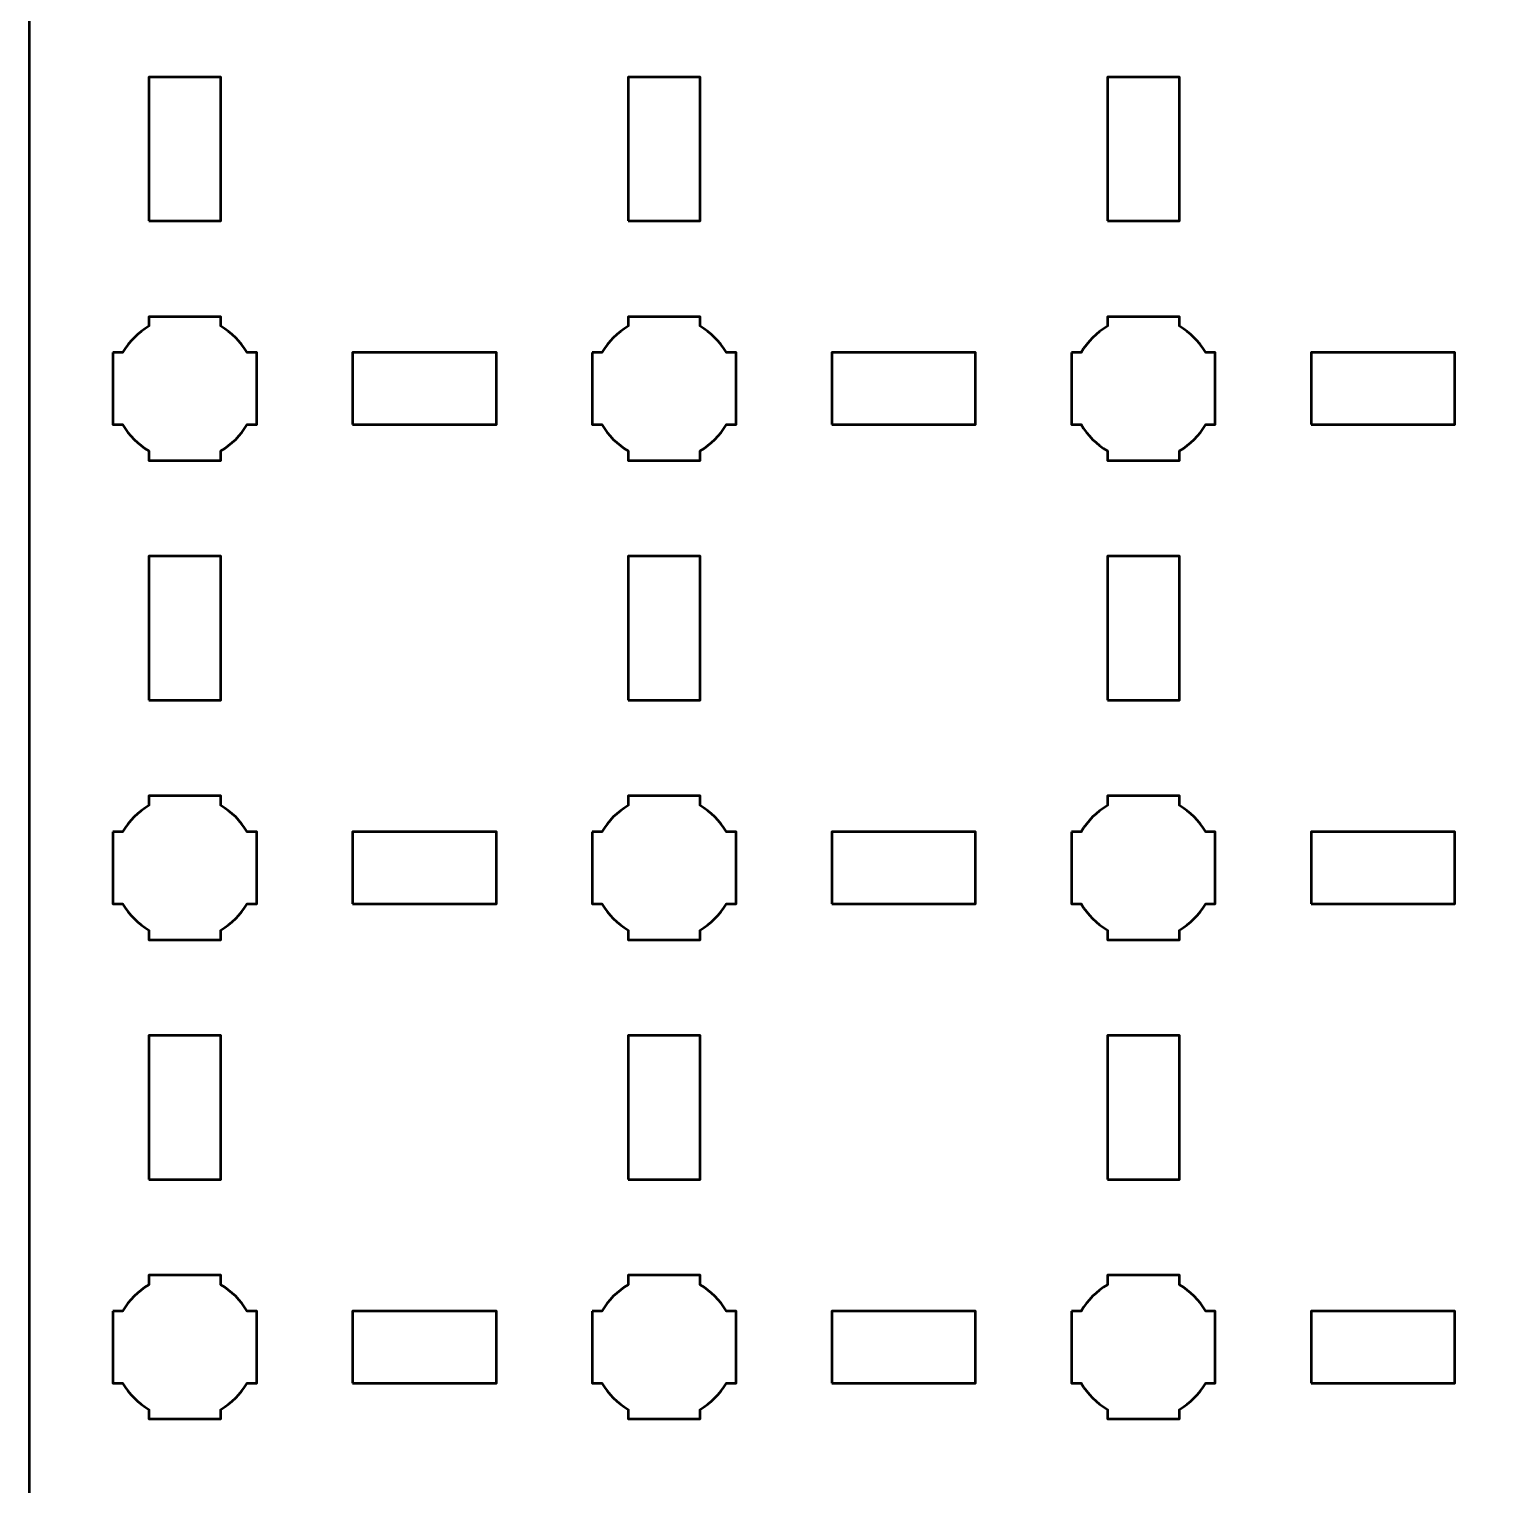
# Model space of a CAD drawing. Header units: centimetres. Extents: x -35.1 to 14.2, y -39.5 to 9.8.
# Drawn here: x -35.15 to -29.07, y -33.42 to -27.35 of the extents above; entities that cross this region are included whole.
import ezdxf

# ---------------------------------------------------------------- set-up
doc = ezdxf.new("R2010")
doc.units = ezdxf.units.CM
doc.header["$MEASUREMENT"] = 0
doc.layers.add('Layer 1', color=7, linetype='Continuous')

msp = doc.modelspace()

# ---------------------------------------------------------------- linework, layer by layer
at = {"layer": 'Layer 1', "color": 250, "lineweight": 53}
for points in [[(-34.65, -28.15), (-34.35, -28.15), (-34.35, -27.55), (-34.65, -27.55), (-34.65, -28.15)], [(-32.65, -28.15), (-32.35, -28.15), (-32.35, -27.55), (-32.65, -27.55), (-32.65, -28.15)], [(-30.65, -28.15), (-30.35, -28.15), (-30.35, -27.55), (-30.65, -27.55), (-30.65, -28.15)], [(-33.8, -29), (-33.2, -29), (-33.2, -28.7), (-33.8, -28.7), (-33.8, -29)], [(-31.8, -29), (-31.2, -29), (-31.2, -28.7), (-31.8, -28.7), (-31.8, -29)], [(-29.8, -29), (-29.2, -29), (-29.2, -28.7), (-29.8, -28.7), (-29.8, -29)], [(-34.65, -30.15), (-34.35, -30.15), (-34.35, -29.55), (-34.65, -29.55), (-34.65, -30.15)], [(-32.65, -30.15), (-32.35, -30.15), (-32.35, -29.55), (-32.65, -29.55), (-32.65, -30.15)], [(-30.65, -30.15), (-30.35, -30.15), (-30.35, -29.55), (-30.65, -29.55), (-30.65, -30.15)], [(-33.8, -31), (-33.2, -31), (-33.2, -30.7), (-33.8, -30.7), (-33.8, -31)], [(-31.8, -31), (-31.2, -31), (-31.2, -30.7), (-31.8, -30.7), (-31.8, -31)], [(-29.8, -31), (-29.2, -31), (-29.2, -30.7), (-29.8, -30.7), (-29.8, -31)], [(-34.65, -32.15), (-34.35, -32.15), (-34.35, -31.55), (-34.65, -31.55), (-34.65, -32.15)], [(-32.65, -32.15), (-32.35, -32.15), (-32.35, -31.55), (-32.65, -31.55), (-32.65, -32.15)], [(-30.65, -32.15), (-30.35, -32.15), (-30.35, -31.55), (-30.65, -31.55), (-30.65, -32.15)], [(-33.8, -33), (-33.2, -33), (-33.2, -32.7), (-33.8, -32.7), (-33.8, -33)], [(-31.8, -33), (-31.2, -33), (-31.2, -32.7), (-31.8, -32.7), (-31.8, -33)], [(-29.8, -33), (-29.2, -33), (-29.2, -32.7), (-29.8, -32.7), (-29.8, -33)]]:
    msp.add_lwpolyline(points, close=True, dxfattribs=at)
msp.add_open_spline([(-35.15, -39), (-35.15, -39), (-35.15, 9.3), (-35.15, 9.3), (-35.15, 9.3), (-35.15, 9.57609), (-34.92609, 9.8), (-34.65, 9.8), (-34.65, 9.8), (-34.65, 9.8), (13.65, 9.8), (13.65, 9.8), (13.65, 9.8), (13.92609, 9.8), (14.15, 9.57609), (14.15, 9.3), (14.15, 9.3), (14.15, 9.3), (14.15, -39), (14.15, -39), (14.15, -39), (14.15, -39.27609), (13.92609, -39.5), (13.65, -39.5), (13.65, -39.5), (13.65, -39.5), (-34.65, -39.5), (-34.65, -39.5), (-34.65, -39.5), (-34.92609, -39.5), (-35.15, -39.27609), (-35.15, -39)], degree=3, knots=[0, 0, 0, 0, 0.125, 0.125, 0.125, 0.125, 0.25, 0.25, 0.25, 0.25, 0.375, 0.375, 0.375, 0.375, 0.5, 0.5, 0.5, 0.5, 0.625, 0.625, 0.625, 0.625, 0.75, 0.75, 0.75, 0.75, 0.875, 0.875, 0.875, 0.875, 1, 1, 1, 1], dxfattribs=at)
at = {"layer": 'Layer 1', "lineweight": 53}
for points in [[(-34.8, -28.7), (-34.8, -28.7), (-34.75985, -28.7), (-34.75985, -28.7), (-34.75985, -28.7), (-34.7335, -28.65447), (-34.69553, -28.6165), (-34.65, -28.59015), (-34.65, -28.59015), (-34.65, -28.59015), (-34.65, -28.55), (-34.65, -28.55), (-34.65, -28.55), (-34.65, -28.55), (-34.5, -28.55), (-34.5, -28.55), (-34.5, -28.55), (-34.5, -28.55), (-34.35, -28.55), (-34.35, -28.55), (-34.35, -28.55), (-34.35, -28.55), (-34.35, -28.59015), (-34.35, -28.59015), (-34.35, -28.59015), (-34.30447, -28.6165), (-34.2665, -28.65447), (-34.24015, -28.7), (-34.24015, -28.7), (-34.24015, -28.7), (-34.2, -28.7), (-34.2, -28.7), (-34.2, -28.7), (-34.2, -28.7), (-34.2, -28.85), (-34.2, -28.85), (-34.2, -28.85), (-34.2, -28.85), (-34.2, -29), (-34.2, -29), (-34.2, -29), (-34.2, -29), (-34.24015, -29), (-34.24015, -29), (-34.24015, -29), (-34.2665, -29.04553), (-34.30447, -29.0835), (-34.35, -29.10985), (-34.35, -29.10985), (-34.35, -29.10985), (-34.35, -29.15), (-34.35, -29.15), (-34.35, -29.15), (-34.35, -29.15), (-34.5, -29.15), (-34.5, -29.15), (-34.5, -29.15), (-34.5, -29.15), (-34.65, -29.15), (-34.65, -29.15), (-34.65, -29.15), (-34.65, -29.15), (-34.65, -29.10985), (-34.65, -29.10985), (-34.65, -29.10985), (-34.69553, -29.0835), (-34.7335, -29.04553), (-34.75985, -29), (-34.75985, -29), (-34.75985, -29), (-34.8, -29), (-34.8, -29), (-34.8, -29), (-34.8, -29), (-34.8, -28.85), (-34.8, -28.85), (-34.8, -28.85), (-34.8, -28.85), (-34.8, -28.7), (-34.8, -28.7)], [(-32.8, -28.7), (-32.8, -28.7), (-32.75985, -28.7), (-32.75985, -28.7), (-32.75985, -28.7), (-32.7335, -28.65447), (-32.69553, -28.6165), (-32.65, -28.59015), (-32.65, -28.59015), (-32.65, -28.59015), (-32.65, -28.55), (-32.65, -28.55), (-32.65, -28.55), (-32.65, -28.55), (-32.5, -28.55), (-32.5, -28.55), (-32.5, -28.55), (-32.5, -28.55), (-32.35, -28.55), (-32.35, -28.55), (-32.35, -28.55), (-32.35, -28.55), (-32.35, -28.59015), (-32.35, -28.59015), (-32.35, -28.59015), (-32.30447, -28.6165), (-32.2665, -28.65447), (-32.24015, -28.7), (-32.24015, -28.7), (-32.24015, -28.7), (-32.2, -28.7), (-32.2, -28.7), (-32.2, -28.7), (-32.2, -28.7), (-32.2, -28.85), (-32.2, -28.85), (-32.2, -28.85), (-32.2, -28.85), (-32.2, -29), (-32.2, -29), (-32.2, -29), (-32.2, -29), (-32.24015, -29), (-32.24015, -29), (-32.24015, -29), (-32.2665, -29.04553), (-32.30447, -29.0835), (-32.35, -29.10985), (-32.35, -29.10985), (-32.35, -29.10985), (-32.35, -29.15), (-32.35, -29.15), (-32.35, -29.15), (-32.35, -29.15), (-32.5, -29.15), (-32.5, -29.15), (-32.5, -29.15), (-32.5, -29.15), (-32.65, -29.15), (-32.65, -29.15), (-32.65, -29.15), (-32.65, -29.15), (-32.65, -29.10985), (-32.65, -29.10985), (-32.65, -29.10985), (-32.69553, -29.0835), (-32.7335, -29.04553), (-32.75985, -29), (-32.75985, -29), (-32.75985, -29), (-32.8, -29), (-32.8, -29), (-32.8, -29), (-32.8, -29), (-32.8, -28.85), (-32.8, -28.85), (-32.8, -28.85), (-32.8, -28.85), (-32.8, -28.7), (-32.8, -28.7)], [(-30.8, -28.7), (-30.8, -28.7), (-30.75985, -28.7), (-30.75985, -28.7), (-30.75985, -28.7), (-30.7335, -28.65447), (-30.69553, -28.6165), (-30.65, -28.59015), (-30.65, -28.59015), (-30.65, -28.59015), (-30.65, -28.55), (-30.65, -28.55), (-30.65, -28.55), (-30.65, -28.55), (-30.5, -28.55), (-30.5, -28.55), (-30.5, -28.55), (-30.5, -28.55), (-30.35, -28.55), (-30.35, -28.55), (-30.35, -28.55), (-30.35, -28.55), (-30.35, -28.59015), (-30.35, -28.59015), (-30.35, -28.59015), (-30.30447, -28.6165), (-30.2665, -28.65447), (-30.24015, -28.7), (-30.24015, -28.7), (-30.24015, -28.7), (-30.2, -28.7), (-30.2, -28.7), (-30.2, -28.7), (-30.2, -28.7), (-30.2, -28.85), (-30.2, -28.85), (-30.2, -28.85), (-30.2, -28.85), (-30.2, -29), (-30.2, -29), (-30.2, -29), (-30.2, -29), (-30.24015, -29), (-30.24015, -29), (-30.24015, -29), (-30.2665, -29.04553), (-30.30447, -29.0835), (-30.35, -29.10985), (-30.35, -29.10985), (-30.35, -29.10985), (-30.35, -29.15), (-30.35, -29.15), (-30.35, -29.15), (-30.35, -29.15), (-30.5, -29.15), (-30.5, -29.15), (-30.5, -29.15), (-30.5, -29.15), (-30.65, -29.15), (-30.65, -29.15), (-30.65, -29.15), (-30.65, -29.15), (-30.65, -29.10985), (-30.65, -29.10985), (-30.65, -29.10985), (-30.69553, -29.0835), (-30.7335, -29.04553), (-30.75985, -29), (-30.75985, -29), (-30.75985, -29), (-30.8, -29), (-30.8, -29), (-30.8, -29), (-30.8, -29), (-30.8, -28.85), (-30.8, -28.85), (-30.8, -28.85), (-30.8, -28.85), (-30.8, -28.7), (-30.8, -28.7)], [(-34.8, -30.7), (-34.8, -30.7), (-34.75985, -30.7), (-34.75985, -30.7), (-34.75985, -30.7), (-34.7335, -30.65447), (-34.69553, -30.6165), (-34.65, -30.59015), (-34.65, -30.59015), (-34.65, -30.59015), (-34.65, -30.55), (-34.65, -30.55), (-34.65, -30.55), (-34.65, -30.55), (-34.5, -30.55), (-34.5, -30.55), (-34.5, -30.55), (-34.5, -30.55), (-34.35, -30.55), (-34.35, -30.55), (-34.35, -30.55), (-34.35, -30.55), (-34.35, -30.59015), (-34.35, -30.59015), (-34.35, -30.59015), (-34.30447, -30.6165), (-34.2665, -30.65447), (-34.24015, -30.7), (-34.24015, -30.7), (-34.24015, -30.7), (-34.2, -30.7), (-34.2, -30.7), (-34.2, -30.7), (-34.2, -30.7), (-34.2, -30.85), (-34.2, -30.85), (-34.2, -30.85), (-34.2, -30.85), (-34.2, -31), (-34.2, -31), (-34.2, -31), (-34.2, -31), (-34.24015, -31), (-34.24015, -31), (-34.24015, -31), (-34.2665, -31.04553), (-34.30447, -31.0835), (-34.35, -31.10985), (-34.35, -31.10985), (-34.35, -31.10985), (-34.35, -31.15), (-34.35, -31.15), (-34.35, -31.15), (-34.35, -31.15), (-34.5, -31.15), (-34.5, -31.15), (-34.5, -31.15), (-34.5, -31.15), (-34.65, -31.15), (-34.65, -31.15), (-34.65, -31.15), (-34.65, -31.15), (-34.65, -31.10985), (-34.65, -31.10985), (-34.65, -31.10985), (-34.69553, -31.0835), (-34.7335, -31.04553), (-34.75985, -31), (-34.75985, -31), (-34.75985, -31), (-34.8, -31), (-34.8, -31), (-34.8, -31), (-34.8, -31), (-34.8, -30.85), (-34.8, -30.85), (-34.8, -30.85), (-34.8, -30.85), (-34.8, -30.7), (-34.8, -30.7)], [(-32.8, -30.7), (-32.8, -30.7), (-32.75985, -30.7), (-32.75985, -30.7), (-32.75985, -30.7), (-32.7335, -30.65447), (-32.69553, -30.6165), (-32.65, -30.59015), (-32.65, -30.59015), (-32.65, -30.59015), (-32.65, -30.55), (-32.65, -30.55), (-32.65, -30.55), (-32.65, -30.55), (-32.5, -30.55), (-32.5, -30.55), (-32.5, -30.55), (-32.5, -30.55), (-32.35, -30.55), (-32.35, -30.55), (-32.35, -30.55), (-32.35, -30.55), (-32.35, -30.59015), (-32.35, -30.59015), (-32.35, -30.59015), (-32.30447, -30.6165), (-32.2665, -30.65447), (-32.24015, -30.7), (-32.24015, -30.7), (-32.24015, -30.7), (-32.2, -30.7), (-32.2, -30.7), (-32.2, -30.7), (-32.2, -30.7), (-32.2, -30.85), (-32.2, -30.85), (-32.2, -30.85), (-32.2, -30.85), (-32.2, -31), (-32.2, -31), (-32.2, -31), (-32.2, -31), (-32.24015, -31), (-32.24015, -31), (-32.24015, -31), (-32.2665, -31.04553), (-32.30447, -31.0835), (-32.35, -31.10985), (-32.35, -31.10985), (-32.35, -31.10985), (-32.35, -31.15), (-32.35, -31.15), (-32.35, -31.15), (-32.35, -31.15), (-32.5, -31.15), (-32.5, -31.15), (-32.5, -31.15), (-32.5, -31.15), (-32.65, -31.15), (-32.65, -31.15), (-32.65, -31.15), (-32.65, -31.15), (-32.65, -31.10985), (-32.65, -31.10985), (-32.65, -31.10985), (-32.69553, -31.0835), (-32.7335, -31.04553), (-32.75985, -31), (-32.75985, -31), (-32.75985, -31), (-32.8, -31), (-32.8, -31), (-32.8, -31), (-32.8, -31), (-32.8, -30.85), (-32.8, -30.85), (-32.8, -30.85), (-32.8, -30.85), (-32.8, -30.7), (-32.8, -30.7)], [(-30.8, -30.7), (-30.8, -30.7), (-30.75985, -30.7), (-30.75985, -30.7), (-30.75985, -30.7), (-30.7335, -30.65447), (-30.69553, -30.6165), (-30.65, -30.59015), (-30.65, -30.59015), (-30.65, -30.59015), (-30.65, -30.55), (-30.65, -30.55), (-30.65, -30.55), (-30.65, -30.55), (-30.5, -30.55), (-30.5, -30.55), (-30.5, -30.55), (-30.5, -30.55), (-30.35, -30.55), (-30.35, -30.55), (-30.35, -30.55), (-30.35, -30.55), (-30.35, -30.59015), (-30.35, -30.59015), (-30.35, -30.59015), (-30.30447, -30.6165), (-30.2665, -30.65447), (-30.24015, -30.7), (-30.24015, -30.7), (-30.24015, -30.7), (-30.2, -30.7), (-30.2, -30.7), (-30.2, -30.7), (-30.2, -30.7), (-30.2, -30.85), (-30.2, -30.85), (-30.2, -30.85), (-30.2, -30.85), (-30.2, -31), (-30.2, -31), (-30.2, -31), (-30.2, -31), (-30.24015, -31), (-30.24015, -31), (-30.24015, -31), (-30.2665, -31.04553), (-30.30447, -31.0835), (-30.35, -31.10985), (-30.35, -31.10985), (-30.35, -31.10985), (-30.35, -31.15), (-30.35, -31.15), (-30.35, -31.15), (-30.35, -31.15), (-30.5, -31.15), (-30.5, -31.15), (-30.5, -31.15), (-30.5, -31.15), (-30.65, -31.15), (-30.65, -31.15), (-30.65, -31.15), (-30.65, -31.15), (-30.65, -31.10985), (-30.65, -31.10985), (-30.65, -31.10985), (-30.69553, -31.0835), (-30.7335, -31.04553), (-30.75985, -31), (-30.75985, -31), (-30.75985, -31), (-30.8, -31), (-30.8, -31), (-30.8, -31), (-30.8, -31), (-30.8, -30.85), (-30.8, -30.85), (-30.8, -30.85), (-30.8, -30.85), (-30.8, -30.7), (-30.8, -30.7)], [(-34.8, -32.7), (-34.8, -32.7), (-34.75985, -32.7), (-34.75985, -32.7), (-34.75985, -32.7), (-34.7335, -32.65447), (-34.69553, -32.6165), (-34.65, -32.59015), (-34.65, -32.59015), (-34.65, -32.59015), (-34.65, -32.55), (-34.65, -32.55), (-34.65, -32.55), (-34.65, -32.55), (-34.5, -32.55), (-34.5, -32.55), (-34.5, -32.55), (-34.5, -32.55), (-34.35, -32.55), (-34.35, -32.55), (-34.35, -32.55), (-34.35, -32.55), (-34.35, -32.59015), (-34.35, -32.59015), (-34.35, -32.59015), (-34.30447, -32.6165), (-34.2665, -32.65447), (-34.24015, -32.7), (-34.24015, -32.7), (-34.24015, -32.7), (-34.2, -32.7), (-34.2, -32.7), (-34.2, -32.7), (-34.2, -32.7), (-34.2, -32.85), (-34.2, -32.85), (-34.2, -32.85), (-34.2, -32.85), (-34.2, -33), (-34.2, -33), (-34.2, -33), (-34.2, -33), (-34.24015, -33), (-34.24015, -33), (-34.24015, -33), (-34.2665, -33.04553), (-34.30447, -33.0835), (-34.35, -33.10985), (-34.35, -33.10985), (-34.35, -33.10985), (-34.35, -33.15), (-34.35, -33.15), (-34.35, -33.15), (-34.35, -33.15), (-34.5, -33.15), (-34.5, -33.15), (-34.5, -33.15), (-34.5, -33.15), (-34.65, -33.15), (-34.65, -33.15), (-34.65, -33.15), (-34.65, -33.15), (-34.65, -33.10985), (-34.65, -33.10985), (-34.65, -33.10985), (-34.69553, -33.0835), (-34.7335, -33.04553), (-34.75985, -33), (-34.75985, -33), (-34.75985, -33), (-34.8, -33), (-34.8, -33), (-34.8, -33), (-34.8, -33), (-34.8, -32.85), (-34.8, -32.85), (-34.8, -32.85), (-34.8, -32.85), (-34.8, -32.7), (-34.8, -32.7)], [(-32.8, -32.7), (-32.8, -32.7), (-32.75985, -32.7), (-32.75985, -32.7), (-32.75985, -32.7), (-32.7335, -32.65447), (-32.69553, -32.6165), (-32.65, -32.59015), (-32.65, -32.59015), (-32.65, -32.59015), (-32.65, -32.55), (-32.65, -32.55), (-32.65, -32.55), (-32.65, -32.55), (-32.5, -32.55), (-32.5, -32.55), (-32.5, -32.55), (-32.5, -32.55), (-32.35, -32.55), (-32.35, -32.55), (-32.35, -32.55), (-32.35, -32.55), (-32.35, -32.59015), (-32.35, -32.59015), (-32.35, -32.59015), (-32.30447, -32.6165), (-32.2665, -32.65447), (-32.24015, -32.7), (-32.24015, -32.7), (-32.24015, -32.7), (-32.2, -32.7), (-32.2, -32.7), (-32.2, -32.7), (-32.2, -32.7), (-32.2, -32.85), (-32.2, -32.85), (-32.2, -32.85), (-32.2, -32.85), (-32.2, -33), (-32.2, -33), (-32.2, -33), (-32.2, -33), (-32.24015, -33), (-32.24015, -33), (-32.24015, -33), (-32.2665, -33.04553), (-32.30447, -33.0835), (-32.35, -33.10985), (-32.35, -33.10985), (-32.35, -33.10985), (-32.35, -33.15), (-32.35, -33.15), (-32.35, -33.15), (-32.35, -33.15), (-32.5, -33.15), (-32.5, -33.15), (-32.5, -33.15), (-32.5, -33.15), (-32.65, -33.15), (-32.65, -33.15), (-32.65, -33.15), (-32.65, -33.15), (-32.65, -33.10985), (-32.65, -33.10985), (-32.65, -33.10985), (-32.69553, -33.0835), (-32.7335, -33.04553), (-32.75985, -33), (-32.75985, -33), (-32.75985, -33), (-32.8, -33), (-32.8, -33), (-32.8, -33), (-32.8, -33), (-32.8, -32.85), (-32.8, -32.85), (-32.8, -32.85), (-32.8, -32.85), (-32.8, -32.7), (-32.8, -32.7)], [(-30.8, -32.7), (-30.8, -32.7), (-30.75985, -32.7), (-30.75985, -32.7), (-30.75985, -32.7), (-30.7335, -32.65447), (-30.69553, -32.6165), (-30.65, -32.59015), (-30.65, -32.59015), (-30.65, -32.59015), (-30.65, -32.55), (-30.65, -32.55), (-30.65, -32.55), (-30.65, -32.55), (-30.5, -32.55), (-30.5, -32.55), (-30.5, -32.55), (-30.5, -32.55), (-30.35, -32.55), (-30.35, -32.55), (-30.35, -32.55), (-30.35, -32.55), (-30.35, -32.59015), (-30.35, -32.59015), (-30.35, -32.59015), (-30.30447, -32.6165), (-30.2665, -32.65447), (-30.24015, -32.7), (-30.24015, -32.7), (-30.24015, -32.7), (-30.2, -32.7), (-30.2, -32.7), (-30.2, -32.7), (-30.2, -32.7), (-30.2, -32.85), (-30.2, -32.85), (-30.2, -32.85), (-30.2, -32.85), (-30.2, -33), (-30.2, -33), (-30.2, -33), (-30.2, -33), (-30.24015, -33), (-30.24015, -33), (-30.24015, -33), (-30.2665, -33.04553), (-30.30447, -33.0835), (-30.35, -33.10985), (-30.35, -33.10985), (-30.35, -33.10985), (-30.35, -33.15), (-30.35, -33.15), (-30.35, -33.15), (-30.35, -33.15), (-30.5, -33.15), (-30.5, -33.15), (-30.5, -33.15), (-30.5, -33.15), (-30.65, -33.15), (-30.65, -33.15), (-30.65, -33.15), (-30.65, -33.15), (-30.65, -33.10985), (-30.65, -33.10985), (-30.65, -33.10985), (-30.69553, -33.0835), (-30.7335, -33.04553), (-30.75985, -33), (-30.75985, -33), (-30.75985, -33), (-30.8, -33), (-30.8, -33), (-30.8, -33), (-30.8, -33), (-30.8, -32.85), (-30.8, -32.85), (-30.8, -32.85), (-30.8, -32.85), (-30.8, -32.7), (-30.8, -32.7)]]:
    msp.add_open_spline(points, degree=3, knots=[0, 0, 0, 0, 0.05, 0.05, 0.05, 0.05, 0.1, 0.1, 0.1, 0.1, 0.15, 0.15, 0.15, 0.15, 0.2, 0.2, 0.2, 0.2, 0.25, 0.25, 0.25, 0.25, 0.3, 0.3, 0.3, 0.3, 0.35, 0.35, 0.35, 0.35, 0.4, 0.4, 0.4, 0.4, 0.45, 0.45, 0.45, 0.45, 0.5, 0.5, 0.5, 0.5, 0.55, 0.55, 0.55, 0.55, 0.6, 0.6, 0.6, 0.6, 0.65, 0.65, 0.65, 0.65, 0.7, 0.7, 0.7, 0.7, 0.75, 0.75, 0.75, 0.75, 0.8, 0.8, 0.8, 0.8, 0.85, 0.85, 0.85, 0.85, 0.9, 0.9, 0.9, 0.9, 0.95, 0.95, 0.95, 0.95, 1, 1, 1, 1], dxfattribs=at)

doc.saveas('drawing.dxf')
